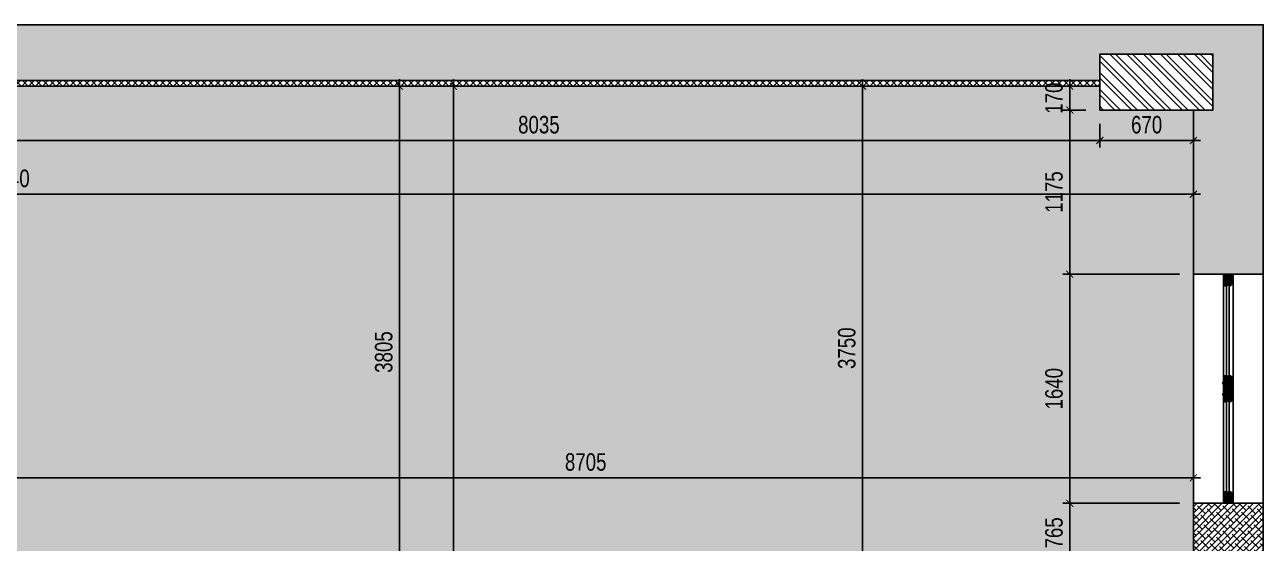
# Model space of a CAD drawing. Header units: metres. Extents: x -577923 to -19598, y 119734 to 247764.
# Drawn here: x -366115 to -357245, y 126433 to 130144 of the extents above; entities that cross this region are included whole.
import ezdxf

# ---------------------------------------------------------------- set-up
doc = ezdxf.new("R2010")
doc.units = ezdxf.units.M
for name, color, linetype in [('dim', 4, 'Continuous'), ('dwgmodels.com', 7, 'Continuous'), ('k', 1, 'Continuous'), ('wall', 5, 'Continuous'), ('windows', 7, 'Continuous')]:
    doc.layers.add(name, color=color, linetype=linetype)
doc.styles.add('KOTE', font='romrust.shx', dxfattribs={"width": 0.8})
doc.dimstyles.new('ayala 50', dxfattribs={"dimscale": 50, "dimtxt": 2.5, "dimasz": 1, "dimexe": 1, "dimexo": 2, "dimgap": 1, "dimtad": 1, "dimdec": 0, "dimzin": 9, "dimdsep": 46, "dimtxsty": 'KOTE', "dimblk": 'ARCHTICK', "dimcen": 0, "dimdle": 1, "dimclrd": 4, "dimclre": 4, "dimclrt": 3, "dimadec": 0, "dimazin": 0, "dimtfac": 0.666667, "dimtdec": 0, "dimtix": 1, "dimtmove": 2, "dimatfit": 0, "dimfxl": 1, "dimtvp": 1, "dimtolj": 1, "dimarcsym": 0})
pattern_1 = [(45, (24967.446, 0), (-22.4506403, 22.4506403), []), (135, (24967.446, 0), (-67.351921, 22.4506403), [79.375, -47.625])]

# ---------------------------------------------------------------- blocks, each defined once
blk = doc.blocks.new('Joint-K7335')
at = {"layer": 'windows', "color": 7}
for points in [[(4, 11, -0.206505), (4, 12, -0.277528), (5, 12), (5, 12, 0.626267), (5, 11, 0.131441), (6, 12), (6, 18, 0.509109), (5, 18, -0.294424), (2, 18, 0.173488), (1, 19), (0, 19), (0, 2, 0.415334), (1, 1, 0.048115), (1, 1, 0.113375), (2, 1), (4, 3, 0.235966), (4, 3), (4, 3, 0.247659), (4, 3, 0.287937), (4, 3), (2, 2, -0.576722), (2, 3), (2, 3, -0.235966), (2, 3), (4, 5, 0.235966), (4, 5), (4, 6, 0.247659), (4, 6, 0.287937), (4, 6), (2, 5, -0.576722), (2, 5), (2, 6, -0.384094), (3, 7, -0.021813), (3, 7), (7, 7), (7, 8, 0.333043), (6, 8, -0.293245), (5, 9, 0.008528), (5, 9, 0.265517), (5, 9, 0.023748), (5, 10, -0.356149), (4, 11, -0.356149)], [(3, 11, 0.355005), (5, 9, -0.567624), (5, 9, -0.24708), (4, 9), (2, 9, -0.351704), (1, 10), (1, 13, -0.414214), (2, 13), (2, 13, 0.277073), (2, 13), (4, 17, -0.041112), (4, 17), (4, 18, -0.50666), (5, 18, -0.2771), (5, 17), (5, 13, 0.213422), (5, 13, -0.886227), (4, 13, 0.250571), (3, 11)]]:
    blk.add_lwpolyline(points, format="xyb", dxfattribs=at)
blk.add_lwpolyline([(2, 18, 0.632714), (1, 18), (1, 14, 0.78091), (2, 14), (3, 17, -0.117333), (3, 17, 1.218085), (3, 17, -0.285776), (3, 17, -0.145588)], format="xyb", close=True, dxfattribs=at)
blk = doc.blocks.new('rqeq')
h = blk.add_hatch()
h.set_pattern_fill('ANSI31', color=4, angle=-90, style=0)
h.set_pattern_definition([(315, (-7117.473, 123832.3033), (2.24506403, 2.24506403), [])])
edge = h.paths.add_edge_path()
edge.add_line((7.2, 778), (7.2, 771.6))
edge.add_line((7.2, 771.6), (17, 771.6))
edge.add_line((17, 771.6), (18.7, 774.6))
edge.add_arc((20, 773.9), 1.5, 90, 149.88627, ccw=False)
edge.add_line((20, 775.4), (23.4, 775.4))
edge.add_line((23.4, 775.4), (23.7, 775))
edge.add_line((23.7, 775), (23.7, 734.1))
edge.add_line((23.7, 734.1), (22.2, 734.1))
edge.add_arc((16.2, 734.1), 6, -90, 0, ccw=False)
edge.add_line((16.2, 728.1), (16.2, 726.6))
edge.add_line((16.2, 726.6), (12.5, 726.6))
edge.add_line((12.5, 726.6), (12.5, 742))
edge.add_line((12.5, 742), (5, 742))
edge.add_line((5, 742), (5, 746.5))
edge.add_line((5, 746.5), (-2.5, 746.5))
edge.add_line((-2.5, 746.5), (-2.5, 742))
edge.add_line((-2.5, 742), (-27.3, 742))
edge.add_line((-27.3, 742), (-27.3, 778.8))
edge.add_line((-27.3, 778.8), (-26.9, 779.1))
edge.add_line((-26.9, 779.1), (-7, 778.6))
edge.add_line((-7, 778.6), (-6.6, 778.2))
edge.add_line((-6.6, 778.2), (-6.6, 771.6))
edge.add_line((-6.6, 771.6), (0.1, 771.6))
edge.add_line((0.1, 771.6), (4.2, 778.4))
edge.add_line((4.2, 778.4), (6.9, 778.4))
edge.add_line((6.9, 778.4), (7.2, 778))
edge = h.paths.add_edge_path()
edge.add_line((-16.8, 741.3), (-16.8, 736))
edge.add_line((-16.8, 736), (-15.3, 736))
edge.add_line((-15.3, 736), (-15.3, 726.6))
edge.add_line((-15.3, 726.6), (-25.8, 726.6))
edge.add_arc((-29.6, 726.7), 3.87, 358.70483, 431.27921)
edge.add_arc((-27.1, 734), 3.87, 178.70483, 251.27921, ccw=False)
edge.add_line((-31, 734.1), (-32.5, 734.1))
edge.add_line((-32.5, 734.1), (-32.5, 744.4))
edge.add_line((-32.5, 744.4), (-27.3, 745.4))
edge.add_line((-27.3, 745.4), (-27.3, 741.6))
edge.add_line((-27.3, 741.6), (-16.8, 741.3))
edge = h.paths.add_edge_path()
edge.add_line((-8, 780.3), (-27.3, 780.3))
edge.add_arc((-34, 780.3), 6.75, 0, 90)
edge.add_line((-34, 787), (-35, 787))
edge.add_line((-35, 787), (-35, 820))
edge.add_line((-35, 820), (35.5, 820))
edge.add_line((35.5, 820), (35.5, 776.5))
edge.add_line((35.5, 776.5), (34, 776.5))
edge.add_arc((28, 776.5), 6, -90, 0, ccw=False)
edge.add_line((28, 770.5), (28, 769))
edge.add_line((28, 769), (24.9, 769))
edge.add_line((24.9, 769), (24.9, 777.3))
edge.add_line((24.9, 777.3), (15.9, 777.3))
edge.add_line((15.9, 777.3), (13.6, 773.5))
edge.add_line((13.6, 773.5), (11.7, 773.5))
edge.add_line((11.7, 773.5), (11.4, 773.9))
edge.add_line((11.4, 773.9), (11.4, 787.4))
edge.add_line((11.4, 787.4), (8.4, 787.4))
edge.add_line((8.4, 787.4), (8.4, 781.8))
edge.add_line((8.4, 781.8), (5.9, 781.8))
edge.add_line((5.9, 781.8), (5.9, 780.3))
edge.add_line((5.9, 780.3), (3.8, 780.3))
edge.add_line((3.8, 780.3), (-0.3, 773.5))
edge.add_line((-0.3, 773.5), (-2.1, 773.5))
edge.add_line((-2.1, 773.5), (-2.5, 773.9))
edge.add_line((-2.5, 773.9), (-2.5, 787.4))
edge.add_line((-2.5, 787.4), (-5.5, 787.4))
edge.add_line((-5.5, 787.4), (-5.5, 781.8))
edge.add_line((-5.5, 781.8), (-8, 781.8))
at = {"ltscale": 10}
h = blk.add_hatch(dxfattribs=at)
h.set_pattern_fill('ANGLE', color=4, scale=0.1125, angle=-135, style=0)
h.set_pattern_definition([(225, (-601.4502, 2743.0264), (0.55565335, -0.55565335), [0.5715, -0.2143125]), (315, (-601.4502, 2743.0264), (0.55565335, 0.55565335), [0.5715, -0.2143125])])
edge = h.paths.add_edge_path()
edge.add_line((-16.8, 741.6), (-16.8, 737.1))
edge.add_arc((-16, 737.7), 0.938, 216.8699, 323.1301)
edge.add_line((-15.3, 737.1), (-15.3, 741.6))
edge.add_arc((-16, 741.1), 0.926, 35.88415, 144.11585)
h = blk.add_hatch(dxfattribs=at)
h.set_pattern_fill('ANGLE', color=4, scale=0.1125, angle=-135, style=0)
h.set_pattern_definition([(225, (-601.4502, 2738.9014), (0.55565335, -0.55565335), [0.5715, -0.2143125]), (315, (-601.4502, 2738.9014), (0.55565335, 0.55565335), [0.5715, -0.2143125])])
edge = h.paths.add_edge_path()
edge.add_line((-15.3, 742), (-15.3, 739.8))
edge.add_line((-15.3, 739.8), (-13.8, 739.8))
edge.add_arc((-14.1, 740.9), 1.16, 284.79302, 435.20698)
edge.add_line((-13.8, 742), (-15.3, 742))
h = blk.add_hatch(dxfattribs=at)
h.set_pattern_fill('BRASS', color=4, scale=0.225, angle=-135, style=0)
h.set_pattern_definition([(225, (-591.7002, 2738.9014), (1.0102788, -1.0102788), []), (225, (-591.195, 2738.3963), (1.0102788, -1.0102788), [0.714375, -0.3571875])])
h.paths.add_polyline_path([(12.5, 738.6), (9.5, 738.6), (9.5, 729.6), (12.5, 729.6)])
h = blk.add_hatch(dxfattribs=at)
h.set_pattern_fill('ANGLE', color=4, scale=0.1125, angle=-135, style=0)
h.set_pattern_definition([(225, (-591.7002, 2738.9014), (0.55565335, -0.55565335), [0.5715, -0.2143125]), (315, (-591.7002, 2738.9014), (0.55565335, 0.55565335), [0.5715, -0.2143125])])
h.paths.add_polyline_path([(12.5, 729.6), (9.5, 729.6), (9.5, 726.6), (12.5, 726.6)])
h = blk.add_hatch()
h.set_pattern_fill('ANSI31', color=4, angle=-90, style=0)
h.set_pattern_definition([(315, (-7117.473, 123984.8033), (2.24506403, 2.24506403), [])])
edge = h.paths.add_edge_path()
edge.add_line((12.5, 67.1), (12.5, 82.5))
edge.add_line((12.5, 82.5), (16.2, 82.5))
edge.add_line((16.2, 82.5), (16.2, 81))
edge.add_arc((16.2, 75), 6, 0, 90, ccw=False)
edge.add_line((22.2, 75), (23.7, 75))
edge.add_line((23.7, 75), (23.7, 45))
edge.add_line((23.7, 45), (10.2, 45))
edge.add_line((10.2, 45), (10.2, 48.8))
edge.add_line((10.2, 48.8), (-19.8, 48.8))
edge.add_line((-19.8, 48.8), (-19.8, 45))
edge.add_line((-19.8, 45), (-27.3, 45))
edge.add_line((-27.3, 45), (-27.3, 67.1))
edge.add_line((-27.3, 67.1), (-2.5, 67.1))
edge.add_line((-2.5, 67.1), (-2.5, 62.6))
edge.add_line((-2.5, 62.6), (5, 62.6))
edge.add_line((5, 62.6), (5, 67.1))
edge.add_line((5, 67.1), (12.5, 67.1))
h.paths.add_polyline_path([(24.7, 52.5), (35.5, 52.5), (35.5, 0), (-35.5, 0), (-35.5, 52.5), (-28.3, 52.5), (-28.3, 44), (-18.8, 44), (-18.8, 48.8), (9.2, 48.8), (9.2, 44), (24.7, 44)])
edge = h.paths.add_edge_path()
edge.add_line((-17, 67.9), (-17, 73.1))
edge.add_line((-17, 73.1), (-15.5, 73.1))
edge.add_line((-15.5, 73.1), (-15.5, 82.5))
edge.add_line((-15.5, 82.5), (-26, 82.5))
edge.add_arc((-29.9, 82.4), 3.87, -71.27921, 1.29517, ccw=False)
edge.add_arc((-27.4, 75.1), 3.87, 108.72079, 181.29517)
edge.add_line((-31.2, 75), (-32.5, 75))
edge.add_line((-32.5, 75), (-32.5, 64.7))
edge.add_line((-32.5, 64.7), (-27.5, 63.8))
edge.add_line((-27.5, 63.8), (-27.5, 67.9))
edge.add_line((-27.5, 67.9), (-17, 67.9))
h = blk.add_hatch(dxfattribs=at)
h.set_pattern_fill('ANGLE', color=4, scale=0.1125, angle=-135, style=0)
h.set_pattern_definition([(135, (-601.4502, -1933.9014), (0.55565335, 0.55565335), [0.5715, -0.2143125]), (45, (-601.4502, -1933.9014), (0.55565335, -0.55565335), [0.5715, -0.2143125])])
edge = h.paths.add_edge_path()
edge.add_line((-16.8, 67.5), (-16.8, 72))
edge.add_arc((-16, 71.4), 0.938, 36.8699, 143.1301, ccw=False)
edge.add_line((-15.3, 72), (-15.3, 67.5))
edge.add_arc((-16, 68.1), 0.926, 215.88415, 324.11585, ccw=False)
h = blk.add_hatch(dxfattribs=at)
h.set_pattern_fill('ANGLE', color=4, scale=0.1125, angle=-135, style=0)
h.set_pattern_definition([(135, (-601.4502, -1929.7764), (0.55565335, 0.55565335), [0.5715, -0.2143125]), (45, (-601.4502, -1929.7764), (0.55565335, -0.55565335), [0.5715, -0.2143125])])
edge = h.paths.add_edge_path()
edge.add_line((-15.3, 67.1), (-15.3, 69.4))
edge.add_line((-15.3, 69.4), (-13.8, 69.4))
edge.add_arc((-14.1, 68.2), 1.16, -75.20698, 75.20698, ccw=False)
edge.add_line((-13.8, 67.1), (-15.3, 67.1))
h = blk.add_hatch(dxfattribs=at)
h.set_pattern_fill('ANGLE', color=4, scale=0.1125, angle=-135, style=0)
h.set_pattern_definition([(135, (-591.7002, -1929.7764), (0.55565335, 0.55565335), [0.5715, -0.2143125]), (45, (-591.7002, -1929.7764), (0.55565335, -0.55565335), [0.5715, -0.2143125])])
h.paths.add_polyline_path([(12.5, 79.5), (9.5, 79.5), (9.5, 82.5), (12.5, 82.5)])
h = blk.add_hatch(dxfattribs=at)
h.set_pattern_fill('BRASS', color=4, scale=0.225, angle=-135, style=0)
h.set_pattern_definition([(135, (-591.7002, -1929.7764), (1.0102788, 1.0102788), []), (135, (-591.195, -1929.2713), (1.0102788, 1.0102788), [0.714375, -0.3571875])])
h.paths.add_polyline_path([(12.5, 70.5), (9.5, 70.5), (9.5, 79.5), (12.5, 79.5)])
at = {"color": 8}
for p, q in [((-35.5, 52.5), (-35.5, 773.4)), ((35.5, 776.5), (35.5, 52.5))]:
    blk.add_line(p, q, dxfattribs=at)
at = {"color": 4, "ltscale": 10}
for p, q in [((-21.7, 775.1), (-28.6, 775.5)), ((-21.5, 784), (-28.4, 784)), ((-15.3, 739.8), (9.5, 739.8)), ((10.2, 742), (-13, 739.8)), ((10.2, 739.8), (-13, 742)), ((10.2, 69.4), (-13, 67.1)), ((10.2, 67.1), (-13, 69.4))]:
    blk.add_line(p, q, dxfattribs=at)
at = {"color": 7}
for p, q in [((-12, 739.8), (-12, 69.4)), ((6.2, 739.8), (6.2, 69.4))]:
    blk.add_line(p, q, dxfattribs=at)
for p, q in [((-8, 781.8), (-8, 780.3)), ((-27.3, 52.5), (-35.5, 52.5)), ((-15.3, 69.4), (9.5, 69.4)), ((10.2, 45), (10.2, 48.8))]:
    blk.add_line(p, q)
for points in [[(-8, 780.3), (-27.3, 780.3, 0.414214), (-34, 787), (-35, 787), (-35, 820), (35.5, 820), (35.5, 776.5), (34, 776.5, -0.414214), (28, 770.5), (28, 769), (24.9, 769), (24.9, 777.3), (15.9, 777.3), (13.6, 773.5), (11.7, 773.5), (11.4, 773.9), (11.4, 787.4), (8.4, 787.4), (8.4, 781.8), (5.9, 781.8), (5.9, 780.3), (3.8, 780.3), (-0.3, 773.5), (-2.1, 773.5), (-2.5, 773.9), (-2.5, 787.4), (-5.5, 787.4), (-5.5, 781.8), (-8, 781.8)], [(12.5, 67.1), (12.5, 82.5), (16.2, 82.5), (16.2, 81, -0.414214), (22.2, 75), (23.7, 75), (23.7, 45), (10.2, 45), (10.2, 48.8), (-19.8, 48.8), (-19.8, 45), (-27.3, 45), (-27.3, 67.1), (-2.5, 67.1), (-2.5, 62.6), (5, 62.6), (5, 67.1), (12.5, 67.1)]]:
    blk.add_lwpolyline(points, format="xyb", dxfattribs=at)
for points in [[(-16.8, 741.3), (-16.8, 736), (-15.3, 736), (-15.3, 726.6), (-25.8, 726.6, 0.327693), (-28.4, 730.4, -0.327693), (-31, 734.1), (-32.5, 734.1), (-32.5, 744.4), (-27.3, 745.4), (-27.3, 741.6), (-16.8, 741.3)], [(7.2, 778), (7.2, 771.6), (17, 771.6), (18.7, 774.6, -0.267417), (20, 775.4), (23.4, 775.4), (23.7, 775), (23.7, 734.1), (22.2, 734.1, -0.414214), (16.2, 728.1), (16.2, 726.6), (12.5, 726.6), (12.5, 742), (5, 742), (5, 746.5), (-2.5, 746.5), (-2.5, 742), (-27.3, 742), (-27.3, 778.8), (-26.9, 779.1), (-7, 778.6), (-6.6, 778.2), (-6.6, 771.6), (0.1, 771.6), (4.2, 778.4), (6.9, 778.4)], [(-17, 67.9), (-17, 73.1), (-15.5, 73.1), (-15.5, 82.5), (-26, 82.5, -0.327693), (-28.6, 78.7, 0.327693), (-31.2, 75), (-32.5, 75), (-32.5, 64.7), (-27.5, 63.8), (-27.5, 67.9), (-17, 67.9)]]:
    blk.add_lwpolyline(points, format="xyb", close=True, dxfattribs=at)
at = {"color": 4, "ltscale": 10}
for points in [[(-21.5, 778.9), (-21.7, 775.1), (-8.2, 774.5), (-8, 778.2)], [(-21.5, 780.3), (-21.5, 784), (-8, 784), (-8, 780.3)], [(-13, 742), (-13, 739.8), (10.2, 739.8), (10.2, 742)], [(12.5, 738.6), (9.5, 738.6), (9.5, 729.6), (12.5, 729.6)], [(12.5, 729.6), (9.5, 729.6), (9.5, 726.6), (12.5, 726.6)], [(-13, 67.1), (-13, 69.4), (10.2, 69.4), (10.2, 67.1)], [(12.5, 79.5), (9.5, 79.5), (9.5, 82.5), (12.5, 82.5)], [(12.5, 70.5), (9.5, 70.5), (9.5, 79.5), (12.5, 79.5)]]:
    blk.add_lwpolyline(points, close=True, dxfattribs=at)
for points in [[(-16.8, 741.6), (-16.8, 737.1, 0.5), (-15.3, 737.1), (-15.3, 741.6, 0.5108)], [(-15.3, 742), (-15.3, 739.8), (-13.8, 739.8, 0.770201), (-13.8, 742)], [(-16.8, 67.5), (-16.8, 72, -0.5), (-15.3, 72), (-15.3, 67.5, -0.5108)], [(-15.3, 67.1), (-15.3, 69.4), (-13.8, 69.4, -0.770201), (-13.8, 67.1)]]:
    blk.add_lwpolyline(points, format="xyb", close=True, dxfattribs=at)
at = {"color": 7}
for points in [[(-8.9, 730.8), (3.1, 730.8), (3.1, 734.5), (2.4, 734.5), (0.5, 739.8), (-6.3, 739.8), (-8.1, 734.5), (-8.9, 734.5)], [(-8.5, 731.1), (2.7, 731.1), (2.7, 734.1), (2.1, 734.1), (0.3, 739.4), (-6, 739.4), (-7.9, 734.1), (-8.5, 734.1)], [(-8.9, 79.1), (3.1, 79.1), (3.1, 75.4), (2.4, 75.4), (0.5, 69.4), (-6.3, 69.4), (-8.1, 75.4), (-8.9, 75.4)], [(-8.5, 78.7), (2.7, 78.7), (2.7, 75.7), (2.1, 75.7), (0.3, 69.7), (-6, 69.7), (-7.9, 75.7), (-8.5, 75.7)]]:
    blk.add_lwpolyline(points, close=True, dxfattribs=at)
blk.add_lwpolyline([(24.7, 52.5), (35.5, 52.5), (35.5, 0), (-35.5, 0), (-35.5, 52.5), (-28.3, 52.5), (-28.3, 44), (-18.8, 44), (-18.8, 48.8), (9.2, 48.8), (9.2, 44), (24.7, 44), (24.7, 52.5)], dxfattribs=at)
for radius in [6.56, 5.25]:
    blk.add_circle((-34.2, 779.9), radius, dxfattribs=at)
at = {"layer": 'wall', "color": 4, "ltscale": 10, "xscale": 0.75, "yscale": 0.75, "zscale": 0.75, "rotation": 180}
for p in [(-2.5, 787.4), (11.4, 787.4)]:
    blk.add_blockref('Joint-K7335', p, dxfattribs=at)
blk = doc.blocks.new('_ArchTick')
at = {"color": 0, "linetype": 'ByBlock', "const_width": 0.15}
blk.add_lwpolyline([(-0.5, -0.5), (0.5, 0.5)], dxfattribs=at)
blk = doc.blocks.new('*D467')
at = {"layer": 'Defpoints', "color": 0, "linetype": 'ByBlock', "transparency": 16777216}
for p in [(-366450.1, 129703.6), (-358415.1, 129533.6), (-358415.1, 129315.2)]:
    blk.add_point(p, dxfattribs=at)
at = {"layer": 'dim', "color": 4, "linetype": 'ByBlock', "lineweight": -2, "transparency": 16777216}
for p, q in [((-366450.1, 129603.6), (-366450.1, 129265.2)), ((-358415.1, 129433.6), (-358415.1, 129265.2)), ((-366500.1, 129315.2), (-358365.1, 129315.2))]:
    blk.add_line(p, q, dxfattribs=at)
at = {"layer": 'dim', "color": 4, "linetype": 'ByBlock', "lineweight": -2, "transparency": 16777216, "xscale": 50, "yscale": 50, "zscale": 50, "rotation": 180}
blk.add_blockref('_ArchTick', (-366450.1, 129315.2), dxfattribs=at)
at = {"layer": 'dim', "color": 4, "linetype": 'ByBlock', "lineweight": -2, "transparency": 16777216, "xscale": 50, "yscale": 50, "zscale": 50}
blk.add_blockref('_ArchTick', (-358415.1, 129315.2), dxfattribs=at)
at = {"layer": 'dim', "color": 3, "linetype": 'ByBlock', "transparency": 16777216, "insert": (-362432.6, 129427.7), "char_height": 125, "attachment_point": 5, "style": 'KOTE'}
blk.add_mtext('\\A1;8035', dxfattribs=at)
blk = doc.blocks.new('*D468')
at = {"layer": 'Defpoints', "color": 0, "linetype": 'ByBlock', "transparency": 16777216}
for p in [(-358415.1, 129533.6), (-357745.1, 129533.6), (-357745.1, 129315.2)]:
    blk.add_point(p, dxfattribs=at)
at = {"layer": 'dim', "color": 4, "linetype": 'ByBlock', "lineweight": -2, "transparency": 16777216}
for p, q in [((-358415.1, 129433.6), (-358415.1, 129265.2)), ((-357745.1, 129433.6), (-357745.1, 129265.2)), ((-358465.1, 129315.2), (-357695.1, 129315.2))]:
    blk.add_line(p, q, dxfattribs=at)
at = {"layer": 'dim', "color": 4, "linetype": 'ByBlock', "lineweight": -2, "transparency": 16777216, "xscale": 50, "yscale": 50, "zscale": 50, "rotation": 180}
blk.add_blockref('_ArchTick', (-358415.1, 129315.2), dxfattribs=at)
at = {"layer": 'dim', "color": 4, "linetype": 'ByBlock', "lineweight": -2, "transparency": 16777216, "xscale": 50, "yscale": 50, "zscale": 50}
blk.add_blockref('_ArchTick', (-357745.1, 129315.2), dxfattribs=at)
at = {"layer": 'dim', "color": 3, "linetype": 'ByBlock', "transparency": 16777216, "insert": (-358080.1, 129427.7), "char_height": 125, "attachment_point": 5, "style": 'KOTE'}
blk.add_mtext('\\A1;670', dxfattribs=at)
blk = doc.blocks.new('*D470')
at = {"layer": 'Defpoints', "color": 0, "linetype": 'ByBlock', "transparency": 16777216}
for p in [(-358415.1, 129703.6), (-358630.8, 129533.6), (-358415.1, 129533.6)]:
    blk.add_point(p, dxfattribs=at)
at = {"layer": 'dim', "color": 4, "linetype": 'ByBlock', "lineweight": -2, "transparency": 16777216}
for p, q in [((-358515.1, 129703.6), (-358680.8, 129703.6)), ((-358630.8, 129703.6), (-358630.8, 129753.6)), ((-358630.8, 129703.6), (-358630.8, 129533.6)), ((-358515.1, 129533.6), (-358680.8, 129533.6)), ((-358630.8, 129533.6), (-358630.8, 129483.6))]:
    blk.add_line(p, q, dxfattribs=at)
at = {"layer": 'dim', "color": 4, "linetype": 'ByBlock', "lineweight": -2, "transparency": 16777216, "xscale": 50, "yscale": 50, "zscale": 50}
for p, rotation in [((-358630.8, 129703.6), 270), ((-358630.8, 129533.6), 90)]:
    blk.add_blockref('_ArchTick', p, dxfattribs=dict(at, rotation=rotation))
at = {"layer": 'dim', "color": 3, "linetype": 'ByBlock', "transparency": 16777216, "insert": (-358743.3, 129618.6), "char_height": 125, "attachment_point": 5, "rotation": 90, "style": 'KOTE'}
blk.add_mtext('\\A1;170', dxfattribs=at)
blk = doc.blocks.new('*D471')
at = {"layer": 'Defpoints', "color": 0, "linetype": 'ByBlock', "transparency": 16777216}
for p in [(-358415.1, 129533.6), (-358630.8, 128358.6), (-357745.1, 128358.6)]:
    blk.add_point(p, dxfattribs=at)
at = {"layer": 'dim', "color": 4, "linetype": 'ByBlock', "lineweight": -2, "transparency": 16777216}
for p, q in [((-358515.1, 129533.6), (-358680.8, 129533.6)), ((-358630.8, 129583.6), (-358630.8, 128308.6)), ((-357845.1, 128358.6), (-358680.8, 128358.6))]:
    blk.add_line(p, q, dxfattribs=at)
at = {"layer": 'dim', "color": 4, "linetype": 'ByBlock', "lineweight": -2, "transparency": 16777216, "xscale": 50, "yscale": 50, "zscale": 50}
for p, rotation in [((-358630.8, 129533.6), 90), ((-358630.8, 128358.6), 270)]:
    blk.add_blockref('_ArchTick', p, dxfattribs=dict(at, rotation=rotation))
at = {"layer": 'dim', "color": 3, "linetype": 'ByBlock', "transparency": 16777216, "insert": (-358743.3, 128946.1), "char_height": 125, "attachment_point": 5, "rotation": 90, "style": 'KOTE'}
blk.add_mtext('\\A1;1175', dxfattribs=at)
blk = doc.blocks.new('*D472')
at = {"layer": 'Defpoints', "color": 0, "linetype": 'ByBlock', "transparency": 16777216}
for p in [(-357745.1, 128358.6), (-358630.8, 126718.6), (-357745.1, 126718.6)]:
    blk.add_point(p, dxfattribs=at)
at = {"layer": 'dim', "color": 4, "linetype": 'ByBlock', "lineweight": -2, "transparency": 16777216}
for p, q in [((-357845.1, 128358.6), (-358680.8, 128358.6)), ((-358630.8, 128408.6), (-358630.8, 126668.6)), ((-357845.1, 126718.6), (-358680.8, 126718.6))]:
    blk.add_line(p, q, dxfattribs=at)
at = {"layer": 'dim', "color": 4, "linetype": 'ByBlock', "lineweight": -2, "transparency": 16777216, "xscale": 50, "yscale": 50, "zscale": 50}
for p, rotation in [((-358630.8, 128358.6), 90), ((-358630.8, 126718.6), 270)]:
    blk.add_blockref('_ArchTick', p, dxfattribs=dict(at, rotation=rotation))
at = {"layer": 'dim', "color": 3, "linetype": 'ByBlock', "transparency": 16777216, "insert": (-358743.3, 127538.6), "char_height": 125, "attachment_point": 5, "rotation": 90, "style": 'KOTE'}
blk.add_mtext('\\A1;1640', dxfattribs=at)
blk = doc.blocks.new('*D473')
at = {"layer": 'Defpoints', "color": 0, "linetype": 'ByBlock', "transparency": 16777216}
for p in [(-357745.1, 126718.6), (-358630.8, 125953.6), (-357745.1, 125953.6)]:
    blk.add_point(p, dxfattribs=at)
at = {"layer": 'dim', "color": 4, "linetype": 'ByBlock', "lineweight": -2, "transparency": 16777216}
for p, q in [((-358630.8, 126768.6), (-358630.8, 125903.6)), ((-357845.1, 126718.6), (-358680.8, 126718.6)), ((-357845.1, 125953.6), (-358680.8, 125953.6))]:
    blk.add_line(p, q, dxfattribs=at)
at = {"layer": 'dim', "color": 4, "linetype": 'ByBlock', "lineweight": -2, "transparency": 16777216, "xscale": 50, "yscale": 50, "zscale": 50}
for p, rotation in [((-358630.8, 126718.6), 90), ((-358630.8, 125953.6), 270)]:
    blk.add_blockref('_ArchTick', p, dxfattribs=dict(at, rotation=rotation))
at = {"layer": 'dim', "color": 3, "linetype": 'ByBlock', "transparency": 16777216, "insert": (-358743.3, 126506.8), "char_height": 125, "attachment_point": 5, "rotation": 90, "style": 'KOTE'}
blk.add_mtext('\\A1;765', dxfattribs=at)
blk = doc.blocks.new('*D495')
at = {"layer": 'Defpoints', "color": 0, "linetype": 'ByBlock', "transparency": 16777216}
for p in [(-363766.5, 129703.6), (-363431, 129703.6), (-363790.1, 125898.6)]:
    blk.add_point(p, dxfattribs=at)
at = {"layer": 'dim', "color": 4, "linetype": 'ByBlock', "lineweight": -2, "transparency": 16777216}
for p, q in [((-363666.5, 129703.6), (-363381, 129703.6)), ((-363431, 125848.6), (-363431, 129753.6)), ((-363690.1, 125898.6), (-363381, 125898.6))]:
    blk.add_line(p, q, dxfattribs=at)
at = {"layer": 'dim', "color": 4, "linetype": 'ByBlock', "lineweight": -2, "transparency": 16777216, "xscale": 50, "yscale": 50, "zscale": 50}
for p, rotation in [((-363431, 129703.6), 90), ((-363431, 125898.6), 270)]:
    blk.add_blockref('_ArchTick', p, dxfattribs=dict(at, rotation=rotation))
at = {"layer": 'dim', "color": 3, "linetype": 'ByBlock', "transparency": 16777216, "insert": (-363543.5, 127801.1), "char_height": 125, "attachment_point": 5, "rotation": 90, "style": 'KOTE'}
blk.add_mtext('\\A1;3805', dxfattribs=at)
blk = doc.blocks.new('*D496')
at = {"layer": 'Defpoints', "color": 0, "linetype": 'ByBlock', "transparency": 16777216}
for p in [(-374785.1, 129703.6), (-357745.1, 129533.6), (-374785.1, 128931.1)]:
    blk.add_point(p, dxfattribs=at)
at = {"layer": 'dim', "color": 4, "linetype": 'ByBlock', "lineweight": -2, "transparency": 16777216}
for p, q in [((-374785.1, 129603.6), (-374785.1, 128881.1)), ((-357745.1, 129433.6), (-357745.1, 128881.1)), ((-357695.1, 128931.1), (-374835.1, 128931.1))]:
    blk.add_line(p, q, dxfattribs=at)
at = {"layer": 'dim', "color": 4, "linetype": 'ByBlock', "lineweight": -2, "transparency": 16777216, "xscale": 50, "yscale": 50, "zscale": 50, "rotation": 180}
blk.add_blockref('_ArchTick', (-374785.1, 128931.1), dxfattribs=at)
at = {"layer": 'dim', "color": 4, "linetype": 'ByBlock', "lineweight": -2, "transparency": 16777216, "xscale": 50, "yscale": 50, "zscale": 50}
blk.add_blockref('_ArchTick', (-357745.1, 128931.1), dxfattribs=at)
at = {"layer": 'dim', "color": 3, "linetype": 'ByBlock', "transparency": 16777216, "insert": (-366265.1, 129043.6), "char_height": 125, "attachment_point": 5, "style": 'KOTE'}
blk.add_mtext('\\A1;17040', dxfattribs=at)
blk = doc.blocks.new('*D542')
at = {"layer": 'Defpoints', "color": 0, "linetype": 'ByBlock', "transparency": 16777216}
for p in [(-357745.1, 127299), (-366450.1, 127218.6), (-357745.1, 126900.9)]:
    blk.add_point(p, dxfattribs=at)
at = {"layer": 'dim', "color": 4, "linetype": 'ByBlock', "lineweight": -2, "transparency": 16777216}
for p, q in [((-357745.1, 127199), (-357745.1, 126850.9)), ((-366450.1, 127118.6), (-366450.1, 126850.9)), ((-366500.1, 126900.9), (-357695.1, 126900.9))]:
    blk.add_line(p, q, dxfattribs=at)
at = {"layer": 'dim', "color": 4, "linetype": 'ByBlock', "lineweight": -2, "transparency": 16777216, "xscale": 50, "yscale": 50, "zscale": 50, "rotation": 180}
blk.add_blockref('_ArchTick', (-366450.1, 126900.9), dxfattribs=at)
at = {"layer": 'dim', "color": 4, "linetype": 'ByBlock', "lineweight": -2, "transparency": 16777216, "xscale": 50, "yscale": 50, "zscale": 50}
blk.add_blockref('_ArchTick', (-357745.1, 126900.9), dxfattribs=at)
at = {"layer": 'dim', "color": 3, "linetype": 'ByBlock', "transparency": 16777216, "insert": (-362097.6, 127013.4), "char_height": 125, "attachment_point": 5, "style": 'KOTE'}
blk.add_mtext('\\A1;8705', dxfattribs=at)
blk = doc.blocks.new('*D545')
at = {"layer": 'Defpoints', "color": 0, "linetype": 'ByBlock', "transparency": 16777216}
for p in [(-363766.5, 129703.6), (-363775.1, 121693.6), (-363044.3, 121693.6)]:
    blk.add_point(p, dxfattribs=at)
at = {"layer": 'dim', "color": 4, "linetype": 'ByBlock', "lineweight": -2, "transparency": 16777216}
for p, q in [((-363666.5, 129703.6), (-362994.3, 129703.6)), ((-363044.3, 129753.6), (-363044.3, 121643.6)), ((-363675.1, 121693.6), (-362994.3, 121693.6))]:
    blk.add_line(p, q, dxfattribs=at)
at = {"layer": 'dim', "color": 4, "linetype": 'ByBlock', "lineweight": -2, "transparency": 16777216, "xscale": 50, "yscale": 50, "zscale": 50}
for p, rotation in [((-363044.3, 129703.6), 90), ((-363044.3, 121693.6), 270)]:
    blk.add_blockref('_ArchTick', p, dxfattribs=dict(at, rotation=rotation))
at = {"layer": 'dim', "color": 3, "linetype": 'ByBlock', "transparency": 16777216, "insert": (-363156.8, 125698.6), "char_height": 125, "attachment_point": 5, "rotation": 90, "style": 'KOTE'}
blk.add_mtext('\\A1;8010', dxfattribs=at)
blk = doc.blocks.new('*D546')
at = {"layer": 'Defpoints', "color": 0, "linetype": 'ByBlock', "transparency": 16777216}
for p in [(-360114.8, 129703.6), (-358415.1, 129703.6), (-359790.1, 125953.6)]:
    blk.add_point(p, dxfattribs=at)
at = {"layer": 'dim', "color": 4, "linetype": 'ByBlock', "lineweight": -2, "transparency": 16777216}
for p, q in [((-358515.1, 129703.6), (-360164.8, 129703.6)), ((-360114.8, 125903.6), (-360114.8, 129753.6)), ((-359890.1, 125953.6), (-360164.8, 125953.6))]:
    blk.add_line(p, q, dxfattribs=at)
at = {"layer": 'dim', "color": 4, "linetype": 'ByBlock', "lineweight": -2, "transparency": 16777216, "xscale": 50, "yscale": 50, "zscale": 50}
for p, rotation in [((-360114.8, 129703.6), 90), ((-360114.8, 125953.6), 270)]:
    blk.add_blockref('_ArchTick', p, dxfattribs=dict(at, rotation=rotation))
at = {"layer": 'dim', "color": 3, "linetype": 'ByBlock', "transparency": 16777216, "insert": (-360227.3, 127828.6), "char_height": 125, "attachment_point": 5, "rotation": 90, "style": 'KOTE'}
blk.add_mtext('\\A1;3750', dxfattribs=at)

msp = doc.modelspace()

# ---------------------------------------------------------------- hatches: boundary and pattern name
at = {"layer": 'dwgmodels.com'}
h = msp.add_hatch(dxfattribs=at)
h.set_pattern_fill('ANSI37', color=256, scale=11, style=0)
h.paths.add_polyline_path([(-358415.1, 129703.6), (-358415.1, 129743.6), (-366450.1, 129743.6), (-366450.1, 129703.6)])
h.paths.add_polyline_path([(-358837, 129468.3), (-358837, 129768.9), (-358649.5, 129768.9), (-358649.5, 129468.3)], flags=9)
at = {"layer": 'k', "linetype": 'ByBlock'}
h = msp.add_hatch(color=254, dxfattribs=at)
h.paths.add_polyline_path([(-374785.1, 129703.6), (-358415.1, 129703.6), (-358415.1, 129533.6), (-357745.1, 129533.6), (-357745.1, 125953.6), (-359790.1, 125953.6), (-359790.1, 125543.6), (-359510.1, 125543.6), (-359510.1, 122258.6), (-359750.1, 122258.6), (-359750.1, 121693.6), (-363775.1, 121693.6), (-363775.1, 122258.6), (-364180.1, 122258.6), (-364180.1, 121623.6), (-367175.1, 121623.6), (-367175.1, 121893.6), (-367990.1, 121893.6), (-367990.1, 121623.6), (-371000.1, 121623.6), (-371000.1, 122313.6), (-371405.1, 122313.6), (-371405.1, 121623.6), (-374785.1, 121623.6)])
h.paths.add_polyline_path([(-371030.1, 125898.6), (-371450.1, 125898.6), (-371450.1, 125098.6), (-371030.1, 125098.6)], flags=16)
h.paths.add_polyline_path([(-372525.1, 127413.6), (-371625.1, 127413.6), (-371625.1, 126973.6), (-372525.1, 126973.6)], flags=16)
h.paths.add_polyline_path([(-373725.1, 127413.6), (-372845.1, 127413.6), (-372845.1, 126973.6), (-373725.1, 126973.6)], flags=16)
h.paths.add_polyline_path([(-366450.1, 128098.6), (-367330.1, 128098.6), (-367330.1, 127218.6), (-366450.1, 127218.6)], flags=16)
h.paths.add_polyline_path([(-367165.1, 125898.6), (-367975.1, 125898.6), (-367975.1, 125488.6), (-367165.1, 125488.6)], flags=16)
h.paths.add_polyline_path([(-363790.1, 125898.6), (-364205.1, 125898.6), (-364205.1, 125083.6), (-363790.1, 125083.6)], flags=16)
at = {"layer": 'wall'}
h = msp.add_hatch(dxfattribs=at)
h.set_pattern_fill('ANSI38', color=4, scale=10, style=0)
h.set_pattern_definition(pattern_1)
h.paths.add_polyline_path([(-357745.1, 128358.6), (-357245.1, 128358.6), (-357245.1, 130143.6), (-373205.1, 130143.6), (-373205.1, 129743.6), (-358415.1, 129743.6), (-358415.1, 129933.6), (-357605.1, 129933.6), (-357605.1, 129533.6), (-357745.1, 129533.6)])
h = msp.add_hatch(dxfattribs=at)
h.set_pattern_fill('ANSI32', color=4, scale=9, angle=90, style=0)
h.set_pattern_definition([(135, (24967.45, 0), (-60.616729, -60.616729), []), (135, (24967.45, 40.41), (-60.616729, -60.616729), [])])
h.paths.add_polyline_path([(-363790.1, 125898.6), (-364205.1, 125898.6), (-364205.1, 125083.6), (-363790.1, 125083.6)])
h.paths.add_polyline_path([(-367165.1, 125898.6), (-367975.1, 125898.6), (-367975.1, 125488.6), (-367165.1, 125488.6)])
h.paths.add_polyline_path([(-371030.1, 125898.6), (-371450.1, 125898.6), (-371450.1, 125098.6), (-371030.1, 125098.6)])
h.paths.add_polyline_path([(-371000.1, 122313.6), (-371405.1, 122313.6), (-371405.1, 121623.6), (-371000.1, 121623.6)])
h.paths.add_polyline_path([(-367175.1, 121893.6), (-367990.1, 121893.6), (-367990.1, 121483.6), (-367175.1, 121483.6)])
h.paths.add_polyline_path([(-363775.1, 122258.6), (-364180.1, 122258.6), (-364180.1, 121568.6), (-363775.1, 121568.6)])
h.paths.add_polyline_path([(-359345.1, 122258.6), (-359750.1, 122258.6), (-359750.1, 121568.6), (-359345.1, 121568.6)])
h.paths.add_polyline_path([(-367370.1, 120133.6), (-367775.1, 120133.6), (-367775.1, 119733.6), (-367370.1, 119733.6)])
h.paths.add_polyline_path([(-371000.1, 120133.6), (-371405.1, 120133.6), (-371405.1, 119733.6), (-371000.1, 119733.6)])
h.paths.add_polyline_path([(-374825.1, 120133.6), (-375285.1, 120133.6), (-375285.1, 119733.6), (-374825.1, 119733.6)])
h.paths.add_polyline_path([(-357605.1, 129933.6), (-358415.1, 129933.6), (-358415.1, 129533.6), (-357605.1, 129533.6)])
h = msp.add_hatch(dxfattribs=at)
h.set_pattern_fill('ANSI38', color=4, scale=10, style=0)
h.set_pattern_definition(pattern_1)
h.paths.add_polyline_path([(-359510.1, 124798.6), (-359510.1, 125543.6), (-357745.1, 125543.6), (-357745.1, 125953.6), (-357745.1, 126718.6), (-357245.1, 126718.6), (-357245.1, 125218.6), (-359140.1, 125218.6), (-359140.1, 124798.6)])

# ---------------------------------------------------------------- linework, layer by layer
at = {"color": 0, "linetype": 'ByBlock'}
msp.add_lwpolyline([(-366450.1, 129703.6), (-358415.1, 129703.6)], dxfattribs=at)
at = {"layer": 'k', "color": 1, "linetype": 'ByBlock'}
msp.add_lwpolyline([(-374785.1, 129703.6), (-358415.1, 129703.6), (-358415.1, 129533.6), (-357745.1, 129533.6), (-357745.1, 125953.6), (-359790.1, 125953.6), (-359790.1, 125543.6), (-359510.1, 125543.6), (-359510.1, 122258.6), (-359750.1, 122258.6), (-359750.1, 121693.6), (-363775.1, 121693.6), (-363775.1, 122258.6), (-364180.1, 122258.6), (-364180.1, 121623.6), (-367175.1, 121623.6)], dxfattribs=at)
at = {"layer": 'wall', "color": 4, "linetype": 'ByBlock'}
for p, q in [((-357745.1, 126718.6), (-357745.1, 128358.6)), ((-357245.1, 126718.6), (-357245.1, 128358.6))]:
    msp.add_line(p, q, dxfattribs=at)
at = {"layer": 'wall', "linetype": 'ByBlock'}
for points in [[(-357745.1, 128358.6), (-357245.1, 128358.6), (-357245.1, 130143.6), (-373205.1, 130143.6), (-373205.1, 129743.6), (-358415.1, 129743.6), (-358415.1, 129933.6), (-357605.1, 129933.6), (-357605.1, 129533.6), (-357745.1, 129533.6), (-357745.1, 128358.6)], [(-359510.1, 124798.6), (-359510.1, 125543.6), (-357745.1, 125543.6), (-357745.1, 125953.6), (-357745.1, 125953.6), (-357745.1, 126718.6), (-357245.1, 126718.6), (-357245.1, 125218.6), (-359140.1, 125218.6), (-359140.1, 124798.6), (-359510.1, 124798.6)]]:
    msp.add_lwpolyline(points, dxfattribs=at)
msp.add_lwpolyline([(-357605.1, 129933.6), (-358415.1, 129933.6), (-358415.1, 129533.6), (-357605.1, 129533.6)], close=True, dxfattribs=at)

# ---------------------------------------------------------------- block references
at = {"color": 2, "linetype": 'ByBlock', "xscale": -1, "rotation": 180}
msp.add_blockref('rqeq', (-357495.1, 128358.6), dxfattribs=at)
at = {"color": 2, "linetype": 'ByBlock'}
msp.add_blockref('rqeq', (-357495.1, 126718.6), dxfattribs=at)

# ---------------------------------------------------------------- dimensions: what is measured, and where the dimension line sits
at = {"layer": 'dim', "color": 2, "linetype": 'ByBlock'}
for base, p1, p2, picture, middle in [((-374785.1, 128931.1), (-357745.1, 129533.6), (-374785.1, 129703.6), '*D496', (-366265.1, 129043.6)), ((-358415.1, 129315.2), (-366450.1, 129703.6), (-358415.1, 129533.6), '*D467', (-362432.6, 129427.7)), ((-357745.1, 129315.2), (-358415.1, 129533.6), (-357745.1, 129533.6), '*D468', (-358080.1, 129427.7)), ((-357745.1, 126900.9), (-366450.1, 127218.6), (-357745.1, 127299), '*D542', (-362097.6, 127013.4))]:
    dim = msp.add_linear_dim(base=base, p1=p1, p2=p2, dimstyle='ayala 50', dxfattribs=at)
    dim.commit()
    dim.dimension.update_dxf_attribs({"geometry": picture, "text_midpoint": middle})
for base, p1, p2, picture, middle in [((-363431, 129703.6), (-363790.1, 125898.6), (-363766.5, 129703.6), '*D495', (-363543.5, 127801.1)), ((-363044.3, 121693.6), (-363766.5, 129703.6), (-363775.1, 121693.6), '*D545', (-363156.8, 125698.6)), ((-360114.8, 129703.6), (-359790.1, 125953.6), (-358415.1, 129703.6), '*D546', (-360227.3, 127828.6)), ((-358630.8, 129533.6), (-358415.1, 129703.6), (-358415.1, 129533.6), '*D470', (-358743.3, 129618.6)), ((-358630.8, 128358.6), (-358415.1, 129533.6), (-357745.1, 128358.6), '*D471', (-358743.3, 128946.1)), ((-358630.8, 126718.6), (-357745.1, 128358.6), (-357745.1, 126718.6), '*D472', (-358743.3, 127538.6))]:
    dim = msp.add_linear_dim(base=base, p1=p1, p2=p2, angle=90, dimstyle='ayala 50', dxfattribs=at)
    dim.commit()
    dim.dimension.update_dxf_attribs({"geometry": picture, "text_midpoint": middle})
dim = msp.add_linear_dim(base=(-358630.8, 125953.6), p1=(-357745.1, 126718.6), p2=(-357745.1, 125953.6), angle=90, dimstyle='ayala 50', dxfattribs=at)
dim.commit()
dim.dimension.update_dxf_attribs({"geometry": '*D473', "text_midpoint": (-358743.3, 126506.8), "dimtype": 160})

doc.saveas('drawing.dxf')
